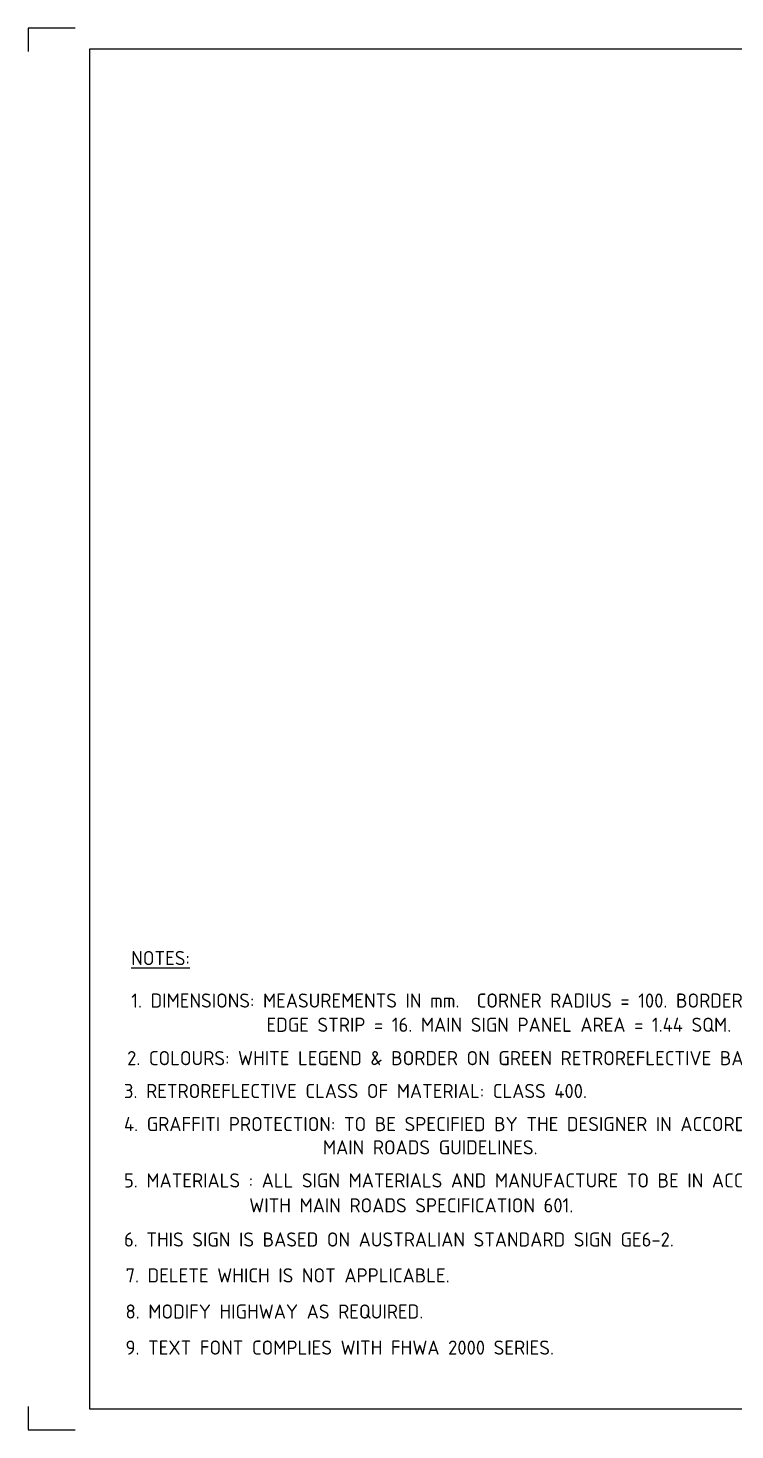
# Model space of a CAD drawing. Extents: x 0 to 1038, y -1303 to 297.
# Drawn here: x 0 to 149.8, y 0 to 297 of the extents above; entities that cross this region are included whole.
import ezdxf
from ezdxf.enums import TextEntityAlignment as Align

# ---------------------------------------------------------------- set-up
doc = ezdxf.new("R2010")
doc.units = 0
doc.layers.get('0').update_dxf_attribs({"linetype": 'CONTINUOUS'})
for name, color, linetype in [('T25', 1, 'CONTINUOUS'), ('TBLK18', 4, 'CONTINUOUS'), ('TBLK25', 1, 'CONTINUOUS'), ('TBLK35', 3, 'CONTINUOUS'), ('TBLK50', 7, 'CONTINUOUS')]:
    doc.layers.add(name, color=color, linetype=linetype)
doc.styles.add('ISO', font='iso3098b.shx')

# ---------------------------------------------------------------- blocks, each defined once
blk = doc.blocks.new('A3BBLK')
at = {"layer": 'TBLK25'}
for p, q in [((10, 297), (0, 297)), ((0, 297), (0, 292)), ((0, 5), (0, 0)), ((0, 0), (10, 0))]:
    blk.add_line(p, q, dxfattribs=at)
at = {"layer": 'TBLK50'}
for p, q in [((415.5, 292.5), (13, 292.5)), ((13, 292.5), (13, 4.5)), ((13, 4.5), (415.5, 4.5))]:
    blk.add_line(p, q, dxfattribs=at)
blk = doc.blocks.new('TBLK')
blk.add_blockref('A3BBLK', (0, 0))
at = {"layer": 'TBLK18', "style": 'ISO'}
blk.add_attdef('MR_DIRECTORATE', text='', height=1.5, dxfattribs=at).set_placement((381.5, 67.12), align=Align.CENTER)
for tag, p in [('STREET_NAME', (355.51, 61.1)), ('SUBURB_POSTCODE', (388.49, 61.1)), ('TELEPHONE_NO.', (368.31, 58.84)), ('FAX_NO.', (393.56, 58.84))]:
    blk.add_attdef(tag, p, '', height=1.5, dxfattribs=at)
at = {"layer": 'TBLK25', "style": 'ISO'}
for tag, height, p in [('MR_BRANCH', 2, (381.5, 64.2)), ('ROAD_SECTION', 1.75, (384.5, 29.16)), ('SLK', 1.75, (384.5, 26.11)), ('CHAINAGE', 1.75, (384.5, 19.21)), ('DRG_TYPE_03', 1.75, (360.51, 11.5)), ('DRG_TYPE_02', 1.75, (360.51, 8.36)), ('DRG_TYPE_01', 1.75, (360.3, 5.42))]:
    blk.add_attdef(tag, text='', height=height, dxfattribs=at).set_placement(p, align=Align.CENTER)
for tag, p, height in [('FILE_NUMBER', (371.77, 53.24), 2.5), ('DESIGNED_/_DRAWN', (371.77, 48.49), 2), ('VERIFIED', (371.77, 43.49), 2), ('APPROVED', (371.77, 38.49), 2), ('LOCAL_AUTHORITY', (370.48, 16.73), 1.25)]:
    blk.add_attdef(tag, p, '', height=height, dxfattribs=at)
at = {"layer": 'TBLK35', "style": 'ISO', "width": 0.9}
for tag, p in [('ROAD_PROJECT&NUMBER', (384.5, 32.23)), ('DRAWING_DESCRIPTION', (384.5, 22.29))]:
    blk.add_attdef(tag, text='', height=2.5, dxfattribs=at).set_placement(p, align=Align.CENTER)
at = {"layer": 'TBLK50', "style": 'ISO'}
blk.add_attdef('DRG_NUMBER', (370.5, 6.02), '', height=5, dxfattribs=at)

msp = doc.modelspace()

# ---------------------------------------------------------------- block references
msp.add_blockref('TBLK', (0, 0))

# ---------------------------------------------------------------- texts
at = {"layer": 'T25', "color": 3, "style": 'ISO'}
for s, p in [('%%UNOTES:', (21.87, 98.47)), ('1. DIMENSIONS: MEASUREMENTS IN mm.  CORNER RADIUS = 100. BORDER = 16.', (21.87, 89.47)), ('EDGE STRIP = 16. MAIN SIGN PANEL AREA = 1.44 SQM.', (50.51, 84.34)), ('2. COLOURS: WHITE LEGEND & BORDER ON GREEN RETROREFLECTIVE BACKGROUND.', (20.99, 77.27)), ('3. RETROREFLECTIVE CLASS OF MATERIAL: CLASS 400.', (20.33, 70.31)), ('4. GRAFFITI PROTECTION: TO BE SPECIFIED BY THE DESIGNER IN ACCORDANCE WITH', (20.33, 63.3)), ('                        MAIN ROADS GUIDELINES.', (18.78, 58.37)), ('5. MATERIALS : ALL SIGN MATERIALS AND MANUFACTURE TO BE IN ACCORDANCE ', (20.33, 51.36)), ('               WITH MAIN ROADS SPECIFICATION 601.', (19.55, 46.08)), ('6. THIS SIGN IS BASED ON AUSTRALIAN STANDARD SIGN GE6-2.', (20.33, 38.85)), ('7. DELETE WHICH IS NOT APPLICABLE.', (20.66, 31.24)), ('8. MODIFY HIGHWAY AS REQUIRED.', (20.66, 23.59)), ('9. TEXT FONT COMPLIES WITH FHWA 2000 SERIES.', (20.66, 15.95))]:
    msp.add_text(s, height=3, dxfattribs=at).set_placement(p)

doc.saveas('drawing.dxf')
